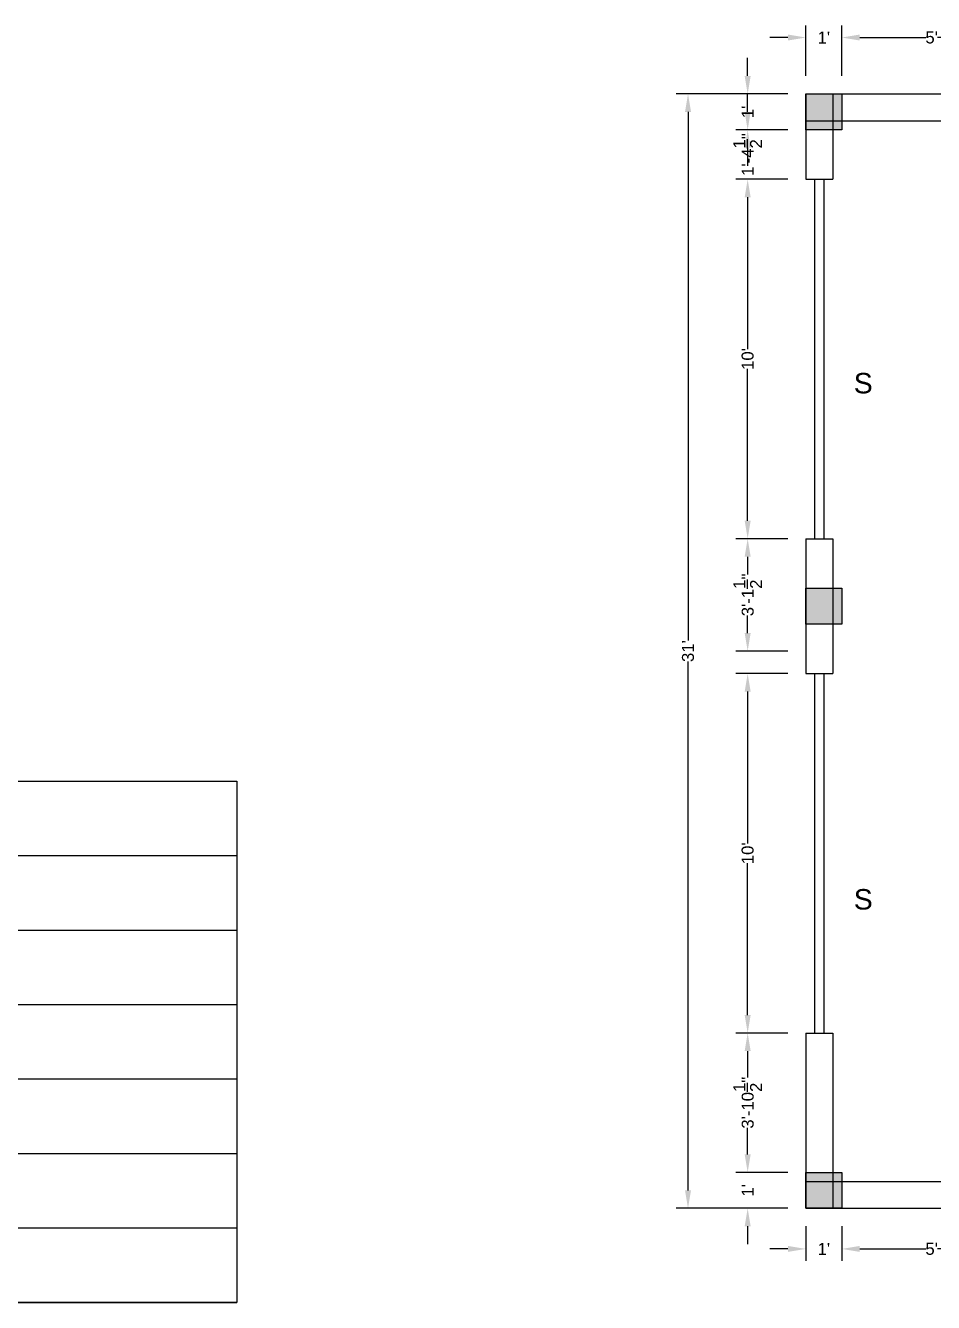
# Model space of a CAD drawing. Header units: millimetres. Extents: x -5757 to 4071, y -90348 to 1709.
# Drawn here: x -1251.2 to -948, y -455.9 to -29.7 of the extents above; entities that cross this region are included whole.
import ezdxf

# ---------------------------------------------------------------- set-up
doc = ezdxf.new("R2010")
doc.units = ezdxf.units.MM
doc.header["$MEASUREMENT"] = 0
doc.styles.get("Standard").update_dxf_attribs({"font": 'arial.ttf'})
doc.dimstyles.get("Standard").update_dxf_attribs({"dimtxt": 4, "dimasz": 6, "dimexe": 4, "dimexo": 6, "dimgap": 0.09, "dimtad": 0, "dimdec": 4, "dimzin": 0, "dimdsep": 46, "dimlunit": 4, "dimtxsty": 'Standard', "dimcen": 0, "dimclrd": 1, "dimclre": 1, "dimadec": 0, "dimazin": 0, "dimtfac": 1, "dimtdec": 4, "dimtix": 1, "dimtofl": 0, "dimtmove": 2, "dimatfit": 3, "dimfxl": 1, "dimtolj": 1, "dimtzin": 0, "dimarcsym": 1})

# ---------------------------------------------------------------- blocks, each defined once
blk = doc.blocks.new('*D43')
at = {"color": 1, "lineweight": -2, "transparency": 16777216}
for p, q in [((-990.61, -430.51), (-990.61, -442.06)), ((-978.61, -430.51), (-978.61, -442.06)), ((-996.61, -438.06), (-1002.61, -438.06)), ((-972.61, -438.06), (-966.61, -438.06))]:
    blk.add_line(p, q, dxfattribs=at)
at = {"color": 1, "transparency": 16777216}
for points in [[(-996.61, -437.06), (-996.61, -439.06), (-990.61, -438.06)], [(-972.61, -437.06), (-972.61, -439.06), (-978.61, -438.06)]]:
    blk.add_solid(points, dxfattribs=at)
at = {"layer": 'Defpoints', "color": 0, "transparency": 16777216}
for p in [(-990.61, -424.51), (-978.61, -424.51), (-978.61, -438.06)]:
    blk.add_point(p, dxfattribs=at)
at = {"color": 0, "transparency": 16777216, "insert": (-984.61, -438.06), "char_height": 4, "attachment_point": 5}
blk.add_mtext("\\A1;1'", dxfattribs=at)
blk = doc.blocks.new('*D44')
at = {"color": 1, "lineweight": -2, "transparency": 16777216}
for p, q in [((-978.61, -430.51), (-978.61, -442.06)), ((-918.61, -430.51), (-918.61, -442.06)), ((-972.61, -438.06), (-950.54, -438.06)), ((-924.61, -438.06), (-946.68, -438.06))]:
    blk.add_line(p, q, dxfattribs=at)
at = {"color": 1, "transparency": 16777216}
for points in [[(-972.61, -437.06), (-972.61, -439.06), (-978.61, -438.06)], [(-924.61, -437.06), (-924.61, -439.06), (-918.61, -438.06)]]:
    blk.add_solid(points, dxfattribs=at)
at = {"layer": 'Defpoints', "color": 0, "transparency": 16777216}
for p in [(-978.61, -424.51), (-918.61, -424.51), (-918.61, -438.06)]:
    blk.add_point(p, dxfattribs=at)
at = {"color": 0, "transparency": 16777216, "insert": (-948.61, -438.06), "char_height": 4, "attachment_point": 5}
blk.add_mtext("\\A1;5'", dxfattribs=at)
blk = doc.blocks.new('*D56')
at = {"color": 1, "lineweight": -2, "transparency": 16777216}
for p, q in [((-990.61, -46.51), (-990.61, -29.69)), ((-978.61, -46.51), (-978.61, -29.69)), ((-996.61, -33.69), (-1002.61, -33.69)), ((-972.61, -33.69), (-966.61, -33.69))]:
    blk.add_line(p, q, dxfattribs=at)
at = {"color": 1, "transparency": 16777216}
for points in [[(-996.61, -32.69), (-996.61, -34.69), (-990.61, -33.69)], [(-972.61, -32.69), (-972.61, -34.69), (-978.61, -33.69)]]:
    blk.add_solid(points, dxfattribs=at)
at = {"layer": 'Defpoints', "color": 0, "transparency": 16777216}
for p in [(-978.61, -33.69), (-990.61, -52.51), (-978.61, -52.51)]:
    blk.add_point(p, dxfattribs=at)
at = {"color": 0, "transparency": 16777216, "insert": (-984.61, -33.69), "char_height": 4, "attachment_point": 5}
blk.add_mtext("\\A1;1'", dxfattribs=at)
blk = doc.blocks.new('*D57')
at = {"color": 1, "lineweight": -2, "transparency": 16777216}
for p, q in [((-978.61, -46.51), (-978.61, -29.69)), ((-918.61, -46.51), (-918.61, -29.69)), ((-972.61, -33.69), (-950.54, -33.69)), ((-924.61, -33.69), (-946.68, -33.69))]:
    blk.add_line(p, q, dxfattribs=at)
at = {"color": 1, "transparency": 16777216}
for points in [[(-972.61, -32.69), (-972.61, -34.69), (-978.61, -33.69)], [(-924.61, -32.69), (-924.61, -34.69), (-918.61, -33.69)]]:
    blk.add_solid(points, dxfattribs=at)
at = {"layer": 'Defpoints', "color": 0, "transparency": 16777216}
for p in [(-918.61, -33.69), (-978.61, -52.51), (-918.61, -52.51)]:
    blk.add_point(p, dxfattribs=at)
at = {"color": 0, "transparency": 16777216, "insert": (-948.61, -33.69), "char_height": 4, "attachment_point": 5}
blk.add_mtext("\\A1;5'", dxfattribs=at)
blk = doc.blocks.new('*D69')
at = {"color": 1, "lineweight": -2, "transparency": 16777216}
for p, q in [((-1010.05, -46.51), (-1010.05, -40.51)), ((-996.61, -52.51), (-1014.05, -52.51)), ((-996.61, -64.51), (-1014.05, -64.51)), ((-1010.05, -70.51), (-1010.05, -76.51))]:
    blk.add_line(p, q, dxfattribs=at)
at = {"color": 1, "transparency": 16777216}
for points in [[(-1011.05, -46.51), (-1009.05, -46.51), (-1010.05, -52.51)], [(-1011.05, -70.51), (-1009.05, -70.51), (-1010.05, -64.51)]]:
    blk.add_solid(points, dxfattribs=at)
at = {"layer": 'Defpoints', "color": 0, "transparency": 16777216}
for p in [(-990.61, -52.51), (-1010.05, -64.51), (-990.61, -64.51)]:
    blk.add_point(p, dxfattribs=at)
at = {"color": 0, "transparency": 16777216, "insert": (-1010.05, -58.51), "char_height": 4, "attachment_point": 5, "rotation": 90}
blk.add_mtext("\\A1;1'", dxfattribs=at)
blk = doc.blocks.new('*D70')
at = {"color": 1, "lineweight": -2, "transparency": 16777216}
for p, q in [((-1010.05, -58.51), (-1010.05, -52.51)), ((-996.61, -64.51), (-1014.05, -64.51)), ((-996.61, -81.01), (-1014.05, -81.01)), ((-1010.05, -87.01), (-1010.05, -93.01))]:
    blk.add_line(p, q, dxfattribs=at)
at = {"color": 1, "transparency": 16777216}
for points in [[(-1011.05, -58.51), (-1009.05, -58.51), (-1010.05, -64.51)], [(-1011.05, -87.01), (-1009.05, -87.01), (-1010.05, -81.01)]]:
    blk.add_solid(points, dxfattribs=at)
at = {"layer": 'Defpoints', "color": 0, "transparency": 16777216}
for p in [(-990.61, -64.51), (-1010.05, -81.01), (-990.61, -81.01)]:
    blk.add_point(p, dxfattribs=at)
at = {"color": 0, "transparency": 16777216, "insert": (-1010.05, -72.76), "char_height": 4, "attachment_point": 5, "rotation": 90}
blk.add_mtext('\\A1;1\'-4{\\H1x;\\S1/2;}"', dxfattribs=at)
blk = doc.blocks.new('*D71')
at = {"color": 1, "lineweight": -2, "transparency": 16777216}
for p, q in [((-996.61, -81.01), (-1014.05, -81.01)), ((-1010.05, -87.01), (-1010.05, -137.71)), ((-1010.05, -195.01), (-1010.05, -144.3)), ((-996.61, -201.01), (-1014.05, -201.01))]:
    blk.add_line(p, q, dxfattribs=at)
at = {"color": 1, "transparency": 16777216}
for points in [[(-1011.05, -87.01), (-1009.05, -87.01), (-1010.05, -81.01)], [(-1011.05, -195.01), (-1009.05, -195.01), (-1010.05, -201.01)]]:
    blk.add_solid(points, dxfattribs=at)
at = {"layer": 'Defpoints', "color": 0, "transparency": 16777216}
for p in [(-990.61, -81.01), (-1010.05, -201.01), (-990.61, -201.01)]:
    blk.add_point(p, dxfattribs=at)
at = {"color": 0, "transparency": 16777216, "insert": (-1010.05, -141.01), "char_height": 4, "attachment_point": 5, "rotation": 90}
blk.add_mtext("\\A1;10'", dxfattribs=at)
blk = doc.blocks.new('*D72')
at = {"color": 1, "lineweight": -2, "transparency": 16777216}
for p, q in [((-996.61, -201.01), (-1014.05, -201.01)), ((-1010.05, -207.01), (-1010.05, -212.89)), ((-1010.05, -232.51), (-1010.05, -226.62)), ((-996.61, -238.51), (-1014.05, -238.51))]:
    blk.add_line(p, q, dxfattribs=at)
at = {"color": 1, "transparency": 16777216}
for points in [[(-1011.05, -207.01), (-1009.05, -207.01), (-1010.05, -201.01)], [(-1011.05, -232.51), (-1009.05, -232.51), (-1010.05, -238.51)]]:
    blk.add_solid(points, dxfattribs=at)
at = {"layer": 'Defpoints', "color": 0, "transparency": 16777216}
for p in [(-990.61, -201.01), (-1010.05, -238.51), (-990.61, -238.51)]:
    blk.add_point(p, dxfattribs=at)
at = {"color": 0, "transparency": 16777216, "insert": (-1010.05, -219.76), "char_height": 4, "attachment_point": 5, "rotation": 90}
blk.add_mtext('\\A1;3\'-1{\\H1x;\\S1/2;}"', dxfattribs=at)
blk = doc.blocks.new('*D73')
at = {"color": 1, "lineweight": -2, "transparency": 16777216}
for p, q in [((-996.61, -246.01), (-1014.05, -246.01)), ((-1010.05, -252.01), (-1010.05, -302.71)), ((-1010.05, -360.01), (-1010.05, -309.3)), ((-996.61, -366.01), (-1014.05, -366.01))]:
    blk.add_line(p, q, dxfattribs=at)
at = {"color": 1, "transparency": 16777216}
for points in [[(-1011.05, -252.01), (-1009.05, -252.01), (-1010.05, -246.01)], [(-1011.05, -360.01), (-1009.05, -360.01), (-1010.05, -366.01)]]:
    blk.add_solid(points, dxfattribs=at)
at = {"layer": 'Defpoints', "color": 0, "transparency": 16777216}
for p in [(-990.61, -246.01), (-1010.05, -366.01), (-990.61, -366.01)]:
    blk.add_point(p, dxfattribs=at)
at = {"color": 0, "transparency": 16777216, "insert": (-1010.05, -306.01), "char_height": 4, "attachment_point": 5, "rotation": 90}
blk.add_mtext("\\A1;10'", dxfattribs=at)
blk = doc.blocks.new('*D74')
at = {"color": 1, "lineweight": -2, "transparency": 16777216}
for p, q in [((-996.61, -366.01), (-1014.05, -366.01)), ((-1010.05, -372.01), (-1010.05, -380.84)), ((-1010.05, -406.51), (-1010.05, -397.67)), ((-996.61, -412.51), (-1014.05, -412.51))]:
    blk.add_line(p, q, dxfattribs=at)
at = {"color": 1, "transparency": 16777216}
for points in [[(-1011.05, -372.01), (-1009.05, -372.01), (-1010.05, -366.01)], [(-1011.05, -406.51), (-1009.05, -406.51), (-1010.05, -412.51)]]:
    blk.add_solid(points, dxfattribs=at)
at = {"layer": 'Defpoints', "color": 0, "transparency": 16777216}
for p in [(-990.61, -366.01), (-1010.05, -412.51), (-990.61, -412.51)]:
    blk.add_point(p, dxfattribs=at)
at = {"color": 0, "transparency": 16777216, "insert": (-1010.05, -389.26), "char_height": 4, "attachment_point": 5, "rotation": 90}
blk.add_mtext('\\A1;3\'-10{\\H1x;\\S1/2;}"', dxfattribs=at)
blk = doc.blocks.new('*D75')
at = {"color": 1, "lineweight": -2, "transparency": 16777216}
for p, q in [((-1010.05, -406.51), (-1010.05, -400.51)), ((-996.61, -412.51), (-1014.05, -412.51)), ((-996.61, -424.51), (-1014.05, -424.51)), ((-1010.05, -430.51), (-1010.05, -436.51))]:
    blk.add_line(p, q, dxfattribs=at)
at = {"color": 1, "transparency": 16777216}
for points in [[(-1011.05, -406.51), (-1009.05, -406.51), (-1010.05, -412.51)], [(-1011.05, -430.51), (-1009.05, -430.51), (-1010.05, -424.51)]]:
    blk.add_solid(points, dxfattribs=at)
at = {"layer": 'Defpoints', "color": 0, "transparency": 16777216}
for p in [(-990.61, -412.51), (-1010.05, -424.51), (-990.61, -424.51)]:
    blk.add_point(p, dxfattribs=at)
at = {"color": 0, "transparency": 16777216, "insert": (-1010.05, -418.51), "char_height": 4, "attachment_point": 5, "rotation": 90}
blk.add_mtext("\\A1;1'", dxfattribs=at)
blk = doc.blocks.new('*D76')
at = {"color": 1, "lineweight": -2, "transparency": 16777216}
for p, q in [((-996.61, -52.51), (-1033.97, -52.51)), ((-1029.97, -58.51), (-1029.97, -235.02)), ((-1029.97, -418.51), (-1029.97, -241.99)), ((-996.61, -424.51), (-1033.97, -424.51))]:
    blk.add_line(p, q, dxfattribs=at)
at = {"color": 1, "transparency": 16777216}
for points in [[(-1030.97, -58.51), (-1028.97, -58.51), (-1029.97, -52.51)], [(-1030.97, -418.51), (-1028.97, -418.51), (-1029.97, -424.51)]]:
    blk.add_solid(points, dxfattribs=at)
at = {"layer": 'Defpoints', "color": 0, "transparency": 16777216}
for p in [(-990.61, -52.51), (-1029.97, -424.51), (-990.61, -424.51)]:
    blk.add_point(p, dxfattribs=at)
at = {"color": 0, "transparency": 16777216, "insert": (-1029.97, -238.51), "char_height": 4, "attachment_point": 5, "rotation": 90}
blk.add_mtext("\\A1;31'", dxfattribs=at)

msp = doc.modelspace()

# ---------------------------------------------------------------- hatches: boundary and pattern name
h = msp.add_hatch(color=256)
h.dxf.hatch_style = 1
h.paths.add_polyline_path([(-978.60802, -52.50671), (-990.60802, -52.50671), (-990.60802, -64.50671), (-978.60802, -64.50671)])
h = msp.add_hatch(color=256)
h.dxf.hatch_style = 1
h.paths.add_polyline_path([(-978.60802, -217.50671), (-990.60802, -217.50671), (-990.60802, -229.50671), (-978.60802, -229.50671)])
h = msp.add_hatch(color=256)
h.dxf.hatch_style = 1
h.paths.add_polyline_path([(-978.60802, -412.50671), (-990.60802, -412.50671), (-990.60802, -424.50671), (-978.60802, -424.50671)])

# ---------------------------------------------------------------- linework, layer by layer
for p, q in [((-990.60802, -52.50671), (-438.60802, -52.50671)), ((-990.60802, -52.50671), (-990.60802, -81.00671)), ((-981.60802, -52.50671), (-981.60802, -81.00671)), ((-990.60802, -61.50671), (-438.60802, -61.50671)), ((-990.60802, -201.00671), (-990.60802, -246.00671)), ((-981.60802, -201.00671), (-981.60802, -246.00671)), ((-1491.16388, -306.74177), (-1180.68362, -306.74177)), ((-1491.16388, -331.60794), (-1180.68362, -331.60794)), ((-1491.16388, -356.4741), (-1180.68362, -356.4741)), ((-990.60802, -366.00671), (-990.60802, -412.50671)), ((-981.60802, -366.00671), (-981.60802, -412.50671)), ((-1491.16388, -381.34027), (-1180.68362, -381.34027)), ((-1491.16388, -406.20643), (-1180.68362, -406.20643)), ((-990.60802, -412.50671), (-990.60802, -424.50671)), ((-981.60802, -412.50671), (-981.60802, -424.50671)), ((-990.60802, -415.50671), (-618.60802, -415.50671)), ((-990.60802, -424.50671), (-618.60802, -424.50671)), ((-1491.16388, -431.0726), (-1180.68362, -431.0726)), ((-1491.16388, -455.93876), (-1180.68362, -455.93876))]:
    msp.add_line(p, q)
at = {"color": 3}
for p, q in [((-990.60802, -81.00671), (-981.60802, -81.00671)), ((-990.60802, -201.00671), (-981.60802, -201.00671)), ((-990.60802, -246.00671), (-981.60802, -246.00671)), ((-990.60802, -366.00671), (-981.60802, -366.00671))]:
    msp.add_line(p, q, dxfattribs=at)
for points in [[(-990.60802, -52.50671), (-978.60802, -52.50671), (-978.60802, -64.50671), (-990.60802, -64.50671)], [(-990.60802, -217.50671), (-978.60802, -217.50671), (-978.60802, -229.50671), (-990.60802, -229.50671)], [(-1491.16388, -281.87561), (-1180.68362, -281.87561), (-1180.68362, -455.93876), (-1491.16388, -455.93876)], [(-990.60802, -412.50671), (-978.60802, -412.50671), (-978.60802, -424.50671), (-990.60802, -424.50671)]]:
    msp.add_lwpolyline(points, close=True)
for points in [[(-987.60802, -201.00671), (-987.60802, -81.00671)], [(-984.60802, -81.00671), (-984.60802, -201.00671)], [(-987.60802, -366.00671), (-987.60802, -246.00671)], [(-984.60802, -246.00671), (-984.60802, -366.00671)]]:
    msp.add_lwpolyline(points, dxfattribs=at)

# ---------------------------------------------------------------- texts
for p in [(-974.63362, -152.48564), (-974.63362, -324.7746)]:
    msp.add_text('S', height=6.82668).set_placement(p)

# ---------------------------------------------------------------- dimensions: what is measured, and where the dimension line sits
for base, p1, p2, picture, middle in [((-978.60802, -33.69094), (-990.60802, -52.50671), (-978.60802, -52.50671), '*D56', (-984.60802, -33.69094)), ((-918.60802, -33.69094), (-978.60802, -52.50671), (-918.60802, -52.50671), '*D57', (-948.60802, -33.69094)), ((-978.60802, -438.0629), (-990.60802, -424.50671), (-978.60802, -424.50671), '*D43', (-984.60802, -438.0629)), ((-918.60802, -438.0629), (-978.60802, -424.50671), (-918.60802, -424.50671), '*D44', (-948.60802, -438.0629))]:
    dim = msp.add_linear_dim(base=base, p1=p1, p2=p2, dimstyle='Standard')
    dim.commit()
    dim.dimension.update_dxf_attribs({"geometry": picture, "text_midpoint": middle})
for base, p1, p2, picture, middle in [((-1010.04909, -64.50671), (-990.60802, -52.50671), (-990.60802, -64.50671), '*D69', (-1010.04909, -58.50671)), ((-1029.96785, -424.50671), (-990.60802, -52.50671), (-990.60802, -424.50671), '*D76', (-1029.96785, -238.50671)), ((-1010.04909, -81.00671), (-990.60802, -64.50671), (-990.60802, -81.00671), '*D70', (-1010.04909, -72.75671)), ((-1010.04909, -201.00671), (-990.60802, -81.00671), (-990.60802, -201.00671), '*D71', (-1010.04909, -141.00671)), ((-1010.04909, -238.50671), (-990.60802, -201.00671), (-990.60802, -238.50671), '*D72', (-1010.04909, -219.75671)), ((-1010.04909, -366.00671), (-990.60802, -246.00671), (-990.60802, -366.00671), '*D73', (-1010.04909, -306.00671)), ((-1010.04909, -412.50671), (-990.60802, -366.00671), (-990.60802, -412.50671), '*D74', (-1010.04909, -389.25671)), ((-1010.04909, -424.50671), (-990.60802, -412.50671), (-990.60802, -424.50671), '*D75', (-1010.04909, -418.50671))]:
    dim = msp.add_linear_dim(base=base, p1=p1, p2=p2, angle=90, dimstyle='Standard')
    dim.commit()
    dim.dimension.update_dxf_attribs({"geometry": picture, "text_midpoint": middle})

doc.saveas('drawing.dxf')
